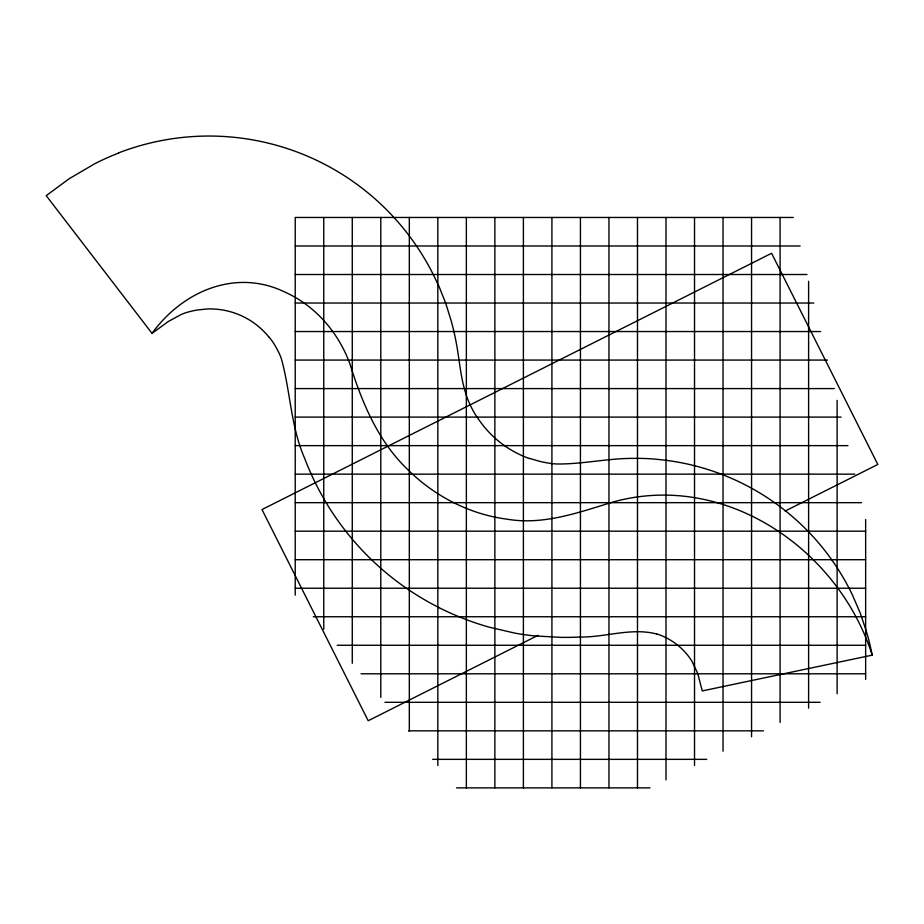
<?xml version="1.0" encoding="UTF-8"?>
<svg xmlns="http://www.w3.org/2000/svg" width="924" height="924" viewBox="0 0 924 924"><rect width="100%" height="100%" fill="white"/><g stroke="black" fill="none" stroke-linecap="round" stroke-linejoin="round"><path stroke-width="1.39" d="M118.595 153.049L112.439 155.532A262.947 262.947 0 0 0 94.802 163.71L69.323 178.644L46.2 195.634L152.033 333.368C182.49 291.233 235.782 268.099 285.112 292.18C315.511 305.798 338.715 332.917 349.953 364.021C362.116 402.968 378.413 442.157 408.812 470.582C435.366 496.638 470.235 514.449 507.241 519.207C543.312 525.34 578.216 512.601 612.138 502.298C724.023 470.443 838.276 548.556 872.221 655.139L702.252 690.933L697.736 673.492L692.041 661.411A56.133 56.133 0 0 0 689.05 656.976L688.022 655.647A64.876 64.876 0 0 0 656.56 633.852M152.033 333.368L168.295 321.517L181.289 314.449A60.002 60.002 0 0 1 187.861 312.104L191.926 311.065A95.519 95.519 0 0 1 197.782 309.944L207.103 308.974A75.78 75.78 0 0 1 269.196 337.422M538.068 635.308L368.202 720.743L261.989 509.551L771.586 253.268L877.8 464.449L785.146 511.053M793.323 217.463L295.23 217.463L295.23 595.183M295.23 245.98L800.161 245.98M295.23 274.509L806.987 274.509M295.23 303.026L813.813 303.026M295.23 331.543L820.639 331.543M295.23 360.071L827.465 360.071M295.23 388.588L834.291 388.588M295.23 417.105L841.129 417.105M295.23 445.634L847.955 445.634M295.23 474.151L854.781 474.151M295.23 502.668L861.607 502.668M295.23 531.184L865.649 531.184M295.23 559.713L865.649 559.713M295.23 588.23L865.649 588.23M313.294 616.747L865.649 616.747M337.168 645.275L865.649 645.275M361.041 673.792L865.649 673.792M384.915 702.309L820.131 702.309M408.789 730.838L763.432 730.838M432.675 759.355L706.721 759.355M456.548 787.872L650.011 787.872M668.502 460.579L654.423 459.055A224.22 224.22 0 0 0 633.633 458.385C607.819 458.212 582.397 464.356 556.606 463.975A77.882 77.882 0 0 1 549.734 463.305L545.507 462.589A127.789 127.789 0 0 1 539.373 461.261L529.521 458.385M656.525 633.968C631.219 627.384 605.266 637.421 579.718 637.052A334.419 334.419 0 0 1 561.018 637.364L534.638 635.92A258.558 258.558 0 0 1 514.922 633.136L489.073 627.142A283.68 283.68 0 0 1 439.016 607.646M476.934 417.047L474.543 413.201A90.968 90.968 0 0 1 471.125 406.849C461.873 388.53 460.429 367.775 457.184 347.863A281.162 281.162 0 0 0 451.235 320.974L445.738 303.326L438.588 285.331M872.221 655.139L870.327 646.338A273.285 273.285 0 0 0 866.1 630.445L860.071 612.658L852.113 594.317A245.507 245.507 0 0 0 838.622 570.062A240.54 240.54 0 0 0 668.491 460.637M865.649 519.531L865.649 679.429M837.121 400.392L837.121 693.774M808.604 281.266L808.604 708.119M780.087 217.463L780.087 722.452M751.559 217.463L751.559 736.798M723.042 217.463L723.042 751.143M694.525 217.463L694.525 765.488M665.996 217.463L665.996 779.833M637.479 217.463L637.479 787.872M608.962 217.463L608.962 787.872M580.434 217.463L580.434 787.872M551.917 217.463L551.917 787.872M523.4 217.463L523.4 787.872M494.871 217.463L494.871 787.872M466.354 217.463L466.354 787.872M437.837 217.463L437.837 765.522M409.32 217.463L409.32 731.462M380.792 217.463L380.792 697.389M352.275 217.463L352.275 663.317M323.758 217.463L323.758 629.256M269.311 337.329A73.343 73.343 0 0 1 275.04 345.507L278.263 351.397A72.869 72.869 0 0 1 281.266 358.385C290.494 391.314 290.714 426.542 304.643 458.327A283.252 283.252 0 0 0 317.59 487.306A276.981 276.981 0 0 0 439.039 607.599M529.452 458.581A103.176 103.176 0 0 1 477.061 416.967M118.538 152.922A250.82 250.82 0 0 1 438.38 285.424"/></g></svg>
